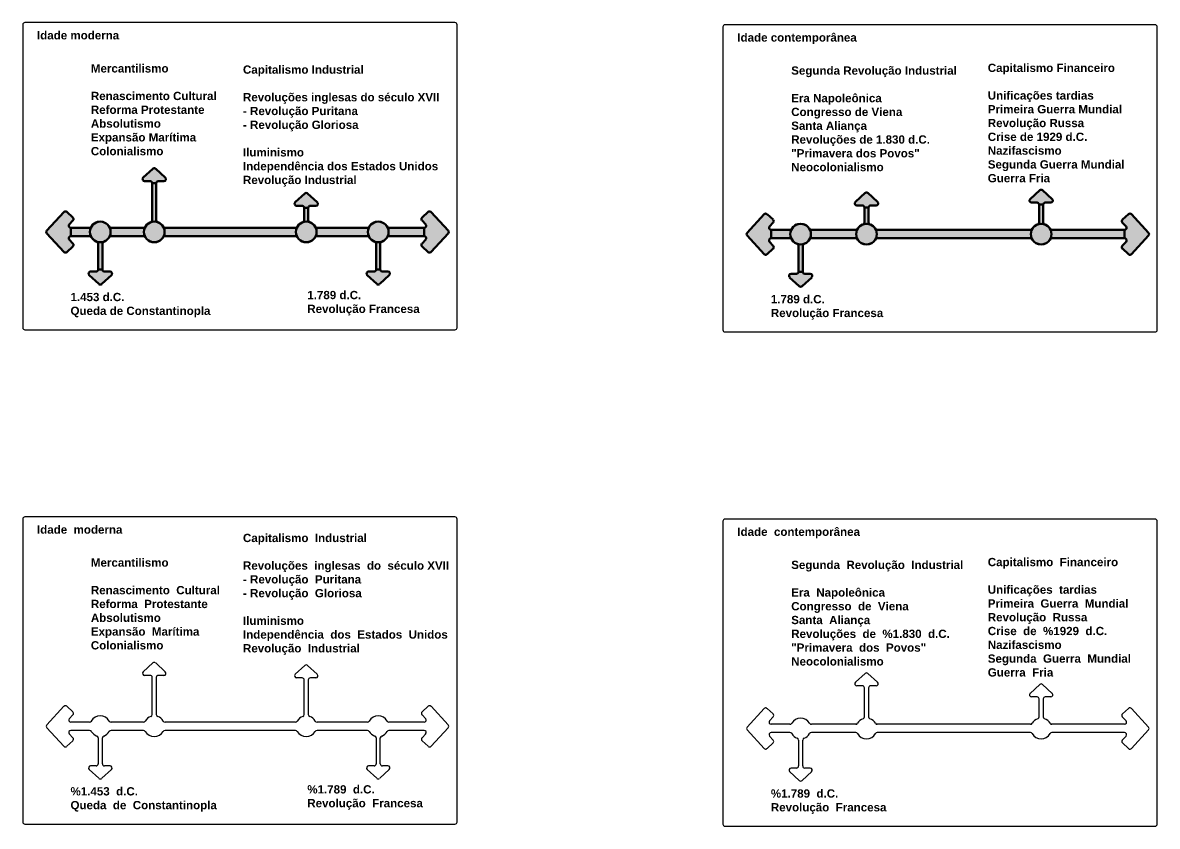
# Model space of a CAD drawing. Header units: millimetres. Extents: x 4903 to 8718, y 642 to 2401.
# Drawn here: x 7620 to 8718, y 1620 to 2397 of the extents above; entities that cross this region are included whole.
import ezdxf

# ---------------------------------------------------------------- set-up
doc = ezdxf.new("R2010")
doc.units = ezdxf.units.MM
doc.layers.add('linha espessa', color=7, linetype='Continuous', lineweight=100)
doc.styles.add('Annotative', font='arial.ttf')
doc.styles.get("Standard").update_dxf_attribs({"font": 'arial.ttf'})

msp = doc.modelspace()

# ---------------------------------------------------------------- hatches: boundary and pattern name
at = {"true_color": 0xdaa30b}
h = msp.add_hatch(color=42, dxfattribs=at)
h.dxf.hatch_style = 1
h.paths.add_polyline_path([(7686.9, 2200.1, -0.267949), (7685.2, 2199.1), (7667, 2199.1), (7667, 2191.1), (7685.2, 2191.1, -0.267949), (7686.9, 2190.1, -0.131652), (7685.5, 2195.1, -0.131652)])
h.paths.add_polyline_path([(7697.5, 2183.8, -0.317837), (7698.9, 2185.7, -0.171573), (7692.2, 2185.7, -0.317837), (7693.5, 2183.8), (7693.5, 2158.8), (7697.5, 2158.8)])
h.paths.add_polyline_path([(7737.7, 2195.1, -0.131652), (7739.1, 2200.1, -0.267949), (7737.3, 2199.1), (7705.9, 2199.1, -0.267949), (7704.2, 2200.1, -0.131652), (7705.5, 2195.1, -0.131652), (7704.2, 2190.1, -0.267949), (7705.9, 2191.1), (7737.3, 2191.1, -0.267949), (7739.1, 2190.1, -0.131652)])
h.paths.add_polyline_path([(7749.7, 2242.3), (7745.7, 2242.3), (7745.7, 2206.4, -0.317837), (7744.4, 2204.5, -0.171573), (7751, 2204.5, -0.317837), (7749.7, 2206.4)])
h.paths.add_polyline_path([(7886, 2200.1, -0.267949), (7884.3, 2199.1), (7758.1, 2199.1, -0.267949), (7756.4, 2200.1, -0.131652), (7757.7, 2195.1, -0.131652), (7756.4, 2190.1, -0.267949), (7758.1, 2191.1), (7884.3, 2191.1, -0.267949), (7886, 2190.1, -0.131652), (7884.7, 2195.1, -0.131652)])
h.paths.add_polyline_path([(7896.7, 2218.4), (7892.7, 2218.4), (7892.7, 2206.4, -0.317837), (7891.4, 2204.5, -0.171573), (7898, 2204.5, -0.317837), (7896.7, 2206.4)])
h.paths.add_polyline_path([(7955.7, 2200.1, -0.267949), (7953.9, 2199.1), (7905.1, 2199.1, -0.267949), (7903.3, 2200.1, -0.131652), (7904.7, 2195.1, -0.131652), (7903.3, 2190.1, -0.267949), (7905.1, 2191.1), (7953.9, 2191.1, -0.267949), (7955.7, 2190.1, -0.131652), (7954.3, 2195.1, -0.131652)])
h.paths.add_polyline_path([(7966.3, 2183.8, -0.317837), (7967.7, 2185.7, -0.171573), (7961, 2185.7, -0.317837), (7962.3, 2183.8), (7962.3, 2158.8), (7966.3, 2158.8)])
h.paths.add_polyline_path([(8008.7, 2199.1), (7974.7, 2199.1, -0.267949), (7973, 2200.1, -0.131652), (7974.3, 2195.1, -0.131652), (7973, 2190.1, -0.267949), (7974.7, 2191.1), (8008.7, 2191.1)])
h = msp.add_hatch(color=42, dxfattribs=at)
h.dxf.hatch_style = 1
h.paths.add_polyline_path([(8686, 2197), (8615.8, 2197, -0.267949), (8614.1, 2198, -0.131652), (8615.4, 2193, -0.131652), (8614.1, 2188, -0.267949), (8615.8, 2189), (8686, 2189)])
h.paths.add_polyline_path([(8607.4, 2221.5), (8603.4, 2221.5), (8603.4, 2204.3, -0.317837), (8602.1, 2202.4, -0.171573), (8608.8, 2202.4, -0.317837), (8607.4, 2204.3)])
h.paths.add_polyline_path([(8596.8, 2198, -0.267949), (8595, 2197), (8446.9, 2197, -0.267949), (8445.2, 2198, -0.131652), (8446.5, 2193, -0.131652), (8445.2, 2188, -0.267949), (8446.9, 2189), (8595, 2189, -0.267949), (8596.8, 2188, -0.131652), (8595.4, 2193, -0.131652)])
h.paths.add_polyline_path([(8438.5, 2218.7), (8434.5, 2218.7), (8434.5, 2204.3, -0.317837), (8433.2, 2202.4, -0.171573), (8439.8, 2202.4, -0.317837), (8438.5, 2204.3)])
h.paths.add_polyline_path([(8427.8, 2198, -0.267949), (8426.1, 2197), (8383.2, 2197, -0.267949), (8381.5, 2198, -0.131652), (8382.8, 2193, -0.131652), (8381.5, 2188, -0.267949), (8383.2, 2189), (8426.1, 2189, -0.267949), (8427.8, 2188, -0.131652), (8426.5, 2193, -0.131652)])
h.paths.add_polyline_path([(8374.8, 2181.7, -0.317837), (8376.2, 2183.5, -0.171573), (8369.5, 2183.5, -0.317837), (8370.8, 2181.7), (8370.8, 2156.7), (8374.8, 2156.7)])
h.paths.add_polyline_path([(8362.8, 2193, -0.131652), (8364.2, 2198, -0.267949), (8362.4, 2197), (8344.3, 2197), (8344.3, 2189), (8362.4, 2189, -0.267949), (8364.2, 2188, -0.131652)])
at = {"true_color": 0x093b8b}
h = msp.add_hatch(color=156, dxfattribs=at)
h.dxf.hatch_style = 1
h.paths.add_polyline_path([(7974.3, 2195.1, 1), (7954.3, 2195.1, 1)])
h.paths.add_polyline_path([(7884.7, 2195.1, 1), (7904.7, 2195.1, 1)])
h.paths.add_polyline_path([(7737.7, 2195.1, 1), (7757.7, 2195.1, 1)])
h.paths.add_polyline_path([(7685.5, 2195.1, 1), (7705.5, 2195.1, 1)])
h = msp.add_hatch(color=156, dxfattribs=at)
h.dxf.hatch_style = 1
h.paths.add_polyline_path([(8382.8, 2193, 1), (8362.8, 2193, 1)])
h.paths.add_polyline_path([(8426.5, 2193, 1), (8446.5, 2193, 1)])
h.paths.add_polyline_path([(8595.4, 2193, 1), (8615.4, 2193, 1)])
at = {"layer": 'linha espessa'}
h = msp.add_hatch(color=256, dxfattribs=at)
h.dxf.hatch_style = 1
h.paths.add_polyline_path([(8692.8, 2212.3, 0.414214), (8690, 2212.4), (8684.1, 2207, 0.414214), (8683.9, 2204.1), (8687.5, 2200.3, -0.65279), (8686, 2197), (8686, 2189, -0.65279), (8687.5, 2185.6), (8683.9, 2181.8, 0.414214), (8684.1, 2179), (8690, 2173.6, 0.414214), (8692.8, 2173.7), (8709.3, 2191.6, 0.389325), (8709.3, 2194.3)])
h.paths.add_polyline_path([(8437.9, 2232.8, 0.389325), (8435.2, 2232.8), (8425.8, 2224.2, 0.683789), (8427.2, 2220.7), (8432.5, 2220.7, -0.414214), (8434.5, 2218.7), (8438.5, 2218.7, -0.414214), (8440.5, 2220.7), (8445.8, 2220.7, 0.683789), (8447.2, 2224.2)])
h.paths.add_polyline_path([(8606.8, 2235.5, 0.389325), (8604.1, 2235.5), (8594.8, 2226.9, 0.683789), (8596.1, 2223.5), (8601.4, 2223.5, -0.414214), (8603.4, 2221.5), (8607.4, 2221.5, -0.414214), (8609.4, 2223.5), (8614.7, 2223.5, 0.683789), (8616.1, 2226.9)])
h.paths.add_polyline_path([(8383.5, 2151.2, 0.683789), (8382.1, 2154.7), (8376.8, 2154.7, -0.414214), (8374.8, 2156.7), (8370.8, 2156.7, -0.414214), (8368.8, 2154.7), (8363.5, 2154.7, 0.683789), (8362.1, 2151.2), (8371.5, 2142.6, 0.389325), (8374.2, 2142.6)])
h.paths.add_polyline_path([(8344.3, 2197, -0.65279), (8342.8, 2200.3), (8346.3, 2204.1, 0.414214), (8346.2, 2207), (8340.3, 2212.4, 0.414214), (8337.5, 2212.3), (8321, 2194.3, 0.389325), (8321, 2191.6), (8337.5, 2173.7, 0.414214), (8340.3, 2173.6), (8346.2, 2179, 0.414214), (8346.3, 2181.8), (8342.8, 2185.6, -0.65279), (8344.3, 2189)])
h.paths.add_polyline_path([(8551, 2237.9), (8687.7, 2237.9), (8687.7, 2361.8), (8551, 2361.8)], flags=9)
h.paths.add_polyline_path([(8360.9, 2248.8), (8525.5, 2248.8), (8525.5, 2359.2), (8360.9, 2359.2)], flags=9)
h.paths.add_polyline_path([(8341.1, 2108.2), (8453.9, 2108.2), (8453.9, 2138), (8341.1, 2138)], flags=9)
h.paths.add_polyline_path([(8308.8, 2374.6), (8428.3, 2374.6), (8428.3, 2391.1), (8308.8, 2391.1)], flags=9)
h = msp.add_hatch(color=256, dxfattribs=at)
h.dxf.hatch_style = 1
h.paths.add_polyline_path([(7667, 2191.1), (7667, 2199.1, -0.65279), (7665.5, 2202.4), (7669, 2206.3, 0.414214), (7668.9, 2209.1), (7663, 2214.5, 0.414214), (7660.2, 2214.4), (7643.7, 2196.4, 0.389325), (7643.7, 2193.7), (7660.2, 2175.8, 0.414214), (7663, 2175.7), (7668.9, 2181.1, 0.414214), (7669, 2183.9), (7665.5, 2187.7, -0.65279)])
h.paths.add_polyline_path([(7704.9, 2156.8), (7699.5, 2156.8, -0.414214), (7697.5, 2158.8), (7693.5, 2158.8, -0.414214), (7691.5, 2156.8), (7686.2, 2156.8, 0.683789), (7684.9, 2153.3), (7694.2, 2144.8, 0.389325), (7696.9, 2144.8), (7706.2, 2153.3, 0.683789)])
h.paths.add_polyline_path([(7758.4, 2247.8), (7749.1, 2256.3, 0.389325), (7746.4, 2256.3), (7737, 2247.8, 0.683789), (7738.4, 2244.3), (7743.7, 2244.3, -0.414214), (7745.7, 2242.3), (7749.7, 2242.3, -0.414214), (7751.7, 2244.3), (7757, 2244.3, 0.683789)])
h.paths.add_polyline_path([(7905.4, 2223.9), (7896, 2232.4, 0.389325), (7893.3, 2232.4), (7884, 2223.9, 0.683789), (7885.4, 2220.4), (7890.7, 2220.4, -0.414214), (7892.7, 2218.4), (7896.7, 2218.4, -0.414214), (7898.7, 2220.4), (7904, 2220.4, 0.683789)])
h.paths.add_polyline_path([(7975, 2153.3, 0.683789), (7973.6, 2156.8), (7968.3, 2156.8, -0.414214), (7966.3, 2158.8), (7962.3, 2158.8, -0.414214), (7960.3, 2156.8), (7955, 2156.8, 0.683789), (7953.6, 2153.3), (7963, 2144.8, 0.389325), (7965.7, 2144.8)])
h.paths.add_polyline_path([(8015.5, 2214.4, 0.414214), (8012.7, 2214.5), (8006.8, 2209.1, 0.414214), (8006.7, 2206.3), (8010.2, 2202.4, -0.65279), (8008.7, 2199.1), (8008.7, 2191.1, -0.65279), (8010.2, 2187.7), (8006.7, 2183.9, 0.414214), (8006.8, 2181.1), (8012.7, 2175.7, 0.414214), (8015.5, 2175.8), (8032, 2193.7, 0.389325), (8032, 2196.4)])

# ---------------------------------------------------------------- linework, layer by layer
for p, q in [((7737, 1769.8), (7746.4, 1778.3)), ((7749.1, 1778.3), (7758.4, 1769.8)), ((7884, 1767.4), (7893.3, 1775.9)), ((7896, 1775.9), (7905.4, 1767.4)), ((8425.8, 1759.6), (8435.2, 1768.2)), ((8437.9, 1768.2), (8447.2, 1759.6)), ((7743.7, 1766.3), (7738.4, 1766.3)), ((7745.7, 1728.4), (7745.7, 1764.3)), ((7749.7, 1764.3), (7749.7, 1728.4)), ((7757, 1766.3), (7751.7, 1766.3)), ((7890.7, 1763.9), (7885.4, 1763.9)), ((7892.7, 1728.4), (7892.7, 1761.9)), ((7896.7, 1761.9), (7896.7, 1728.4)), ((7904, 1763.9), (7898.7, 1763.9)), ((8432.5, 1756.2), (8427.2, 1756.2)), ((8445.8, 1756.2), (8440.5, 1756.2)), ((8594.8, 1748.9), (8604.1, 1757.5)), ((8606.8, 1757.5), (8616.1, 1748.9)), ((8434.5, 1726.3), (8434.5, 1754.2)), ((8438.5, 1754.2), (8438.5, 1726.3)), ((8601.4, 1745.5), (8596.1, 1745.5)), ((8614.7, 1745.5), (8609.4, 1745.5)), ((7660.2, 1736.4), (7643.7, 1718.4)), ((7668.9, 1731.1), (7663, 1736.5)), ((8006.8, 1731.1), (8012.7, 1736.5)), ((8015.5, 1736.4), (8032, 1718.4)), ((8337.5, 1734.3), (8321, 1716.3)), ((8346.2, 1729), (8340.3, 1734.4)), ((8603.4, 1726.3), (8603.4, 1743.5)), ((8607.4, 1743.5), (8607.4, 1726.3)), ((8684.1, 1729), (8690, 1734.4)), ((8692.8, 1734.3), (8709.3, 1716.3)), ((7665.5, 1724.4), (7669, 1728.3)), ((8010.2, 1724.4), (8006.7, 1728.3)), ((8342.8, 1722.3), (8346.3, 1726.2)), ((8687.5, 1722.3), (8683.9, 1726.2)), ((7643.7, 1715.7), (7660.2, 1697.8)), ((7685.2, 1721.1), (7667, 1721.1)), ((7685.2, 1713.1), (7667, 1713.1)), ((7737.3, 1721.1), (7705.9, 1721.1)), ((7737.3, 1713.1), (7705.9, 1713.1)), ((7884.3, 1721.1), (7758.1, 1721.1)), ((7884.3, 1713.1), (7758.1, 1713.1)), ((7953.9, 1721.1), (7905.1, 1721.1)), ((7953.9, 1713.1), (7905.1, 1713.1)), ((8008.7, 1721.1), (7974.7, 1721.1)), ((8008.7, 1713.1), (7974.7, 1713.1)), ((8032, 1715.7), (8015.5, 1697.8)), ((8321, 1713.6), (8337.5, 1695.7)), ((8362.4, 1719), (8344.3, 1719)), ((8426.1, 1719), (8383.2, 1719)), ((8595, 1719), (8446.9, 1719)), ((8686, 1719), (8615.8, 1719)), ((8709.3, 1713.6), (8692.8, 1695.7)), ((7663, 1697.7), (7668.9, 1703.1)), ((7669, 1705.9), (7665.5, 1709.7)), ((7693.5, 1705.8), (7693.5, 1680.8)), ((7697.5, 1680.8), (7697.5, 1705.8)), ((7962.3, 1705.8), (7962.3, 1680.8)), ((7966.3, 1680.8), (7966.3, 1705.8)), ((8006.7, 1705.9), (8010.2, 1709.7)), ((8012.7, 1697.7), (8006.8, 1703.1)), ((8340.3, 1695.6), (8346.2, 1701)), ((8346.3, 1703.8), (8342.8, 1707.6)), ((8362.4, 1711), (8344.3, 1711)), ((8370.8, 1703.7), (8370.8, 1678.7)), ((8374.8, 1678.7), (8374.8, 1703.7)), ((8426.1, 1711), (8383.2, 1711)), ((8595, 1711), (8446.9, 1711)), ((8686, 1711), (8615.8, 1711)), ((8683.9, 1703.8), (8687.5, 1707.6)), ((8690, 1695.6), (8684.1, 1701)), ((7684.9, 1675.3), (7694.2, 1666.8)), ((7691.5, 1678.8), (7686.2, 1678.8)), ((7696.9, 1666.8), (7706.2, 1675.3)), ((7704.9, 1678.8), (7699.5, 1678.8)), ((7953.6, 1675.3), (7963, 1666.8)), ((7960.3, 1678.8), (7955, 1678.8)), ((7965.7, 1666.8), (7975, 1675.3)), ((7973.6, 1678.8), (7968.3, 1678.8)), ((8362.1, 1673.2), (8371.5, 1664.7)), ((8368.8, 1676.7), (8363.5, 1676.7)), ((8374.2, 1664.7), (8383.5, 1673.2)), ((8382.1, 1676.7), (8376.8, 1676.7))]:
    msp.add_line(p, q)
for points in [[(7620.5, 2395.5), (7620.5, 2102.5, 0.414214), (7622.5, 2100.5), (8038.5, 2100.5, 0.414214), (8040.5, 2102.5), (8040.5, 2395.5, 0.414214), (8038.5, 2397.5), (7622.5, 2397.5, 0.414214)], [(8297.7, 2393.4), (8297.7, 2100.4, 0.414214), (8299.7, 2098.4), (8715.7, 2098.4, 0.414214), (8717.7, 2100.4), (8717.7, 2393.4, 0.414214), (8715.7, 2395.4), (8299.7, 2395.4, 0.414214)], [(7620.5, 1917.5), (7620.5, 1624.5, 0.414214), (7622.5, 1622.5), (8038.5, 1622.5, 0.414214), (8040.5, 1624.5), (8040.5, 1917.5, 0.414214), (8038.5, 1919.5), (7622.5, 1919.5, 0.414214)], [(8297.7, 1915.4), (8297.7, 1622.4, 0.414214), (8299.7, 1620.4), (8715.7, 1620.4, 0.414214), (8717.7, 1622.4), (8717.7, 1915.4, 0.414214), (8715.7, 1917.4), (8299.7, 1917.4, 0.414214)]]:
    msp.add_lwpolyline(points, format="xyb", close=True)
for centre, radius, start, end in [((7747.7, 1776.9), 2, 47.4556, 132.5444), ((7738.4, 1768.3), 2, 132.5444, 270), ((7757, 1768.3), 2, 270, 47.4556), ((7885.4, 1765.9), 2, 132.5444, 270), ((7894.7, 1774.4), 2, 47.4556, 132.5444), ((7904, 1765.9), 2, 270, 47.4556), ((8436.5, 1766.7), 2, 47.4556, 132.5444), ((7743.7, 1764.3), 2, 0, 90), ((7751.7, 1764.3), 2, 90, 180), ((7890.7, 1761.9), 2, 0, 90), ((7898.7, 1761.9), 2, 90, 180), ((8427.2, 1758.2), 2, 132.5444, 270), ((8432.5, 1754.2), 2, 0, 90), ((8440.5, 1754.2), 2, 90, 180), ((8445.8, 1758.2), 2, 270, 47.4556), ((8605.4, 1756), 2, 47.4556, 132.5444), ((8596.1, 1747.5), 2, 132.5444, 270), ((8601.4, 1743.5), 2, 0, 90), ((8609.4, 1743.5), 2, 90, 180), ((8614.7, 1747.5), 2, 270, 47.4556), ((7661.7, 1735), 2, 47.4556, 137.4556), ((8014, 1735), 2, 42.5444, 132.5444), ((8338.9, 1732.9), 2, 47.4556, 137.4556), ((8691.3, 1732.9), 2, 42.5444, 132.5444), ((7667, 1723.1), 2, 137.4556, 270), ((7667.6, 1729.6), 2, 317.4556, 47.4556), ((7695.5, 1717.1), 10, 30, 150), ((7747.7, 1717.1), 10, 109.4712, 150), ((7743.7, 1728.4), 2, 289.4712, 0), ((7751.7, 1728.4), 2, 180, 250.5288), ((7747.7, 1717.1), 10, 30, 70.5288), ((7894.7, 1717.1), 10, 109.4712, 150), ((7890.7, 1728.4), 2, 289.4712, 0), ((7898.7, 1728.4), 2, 180, 250.5288), ((7894.7, 1717.1), 10, 30, 70.5288), ((7964.3, 1717.1), 10, 30, 150), ((8008.1, 1729.6), 2, 132.5444, 222.5444), ((8008.7, 1723.1), 2, 270, 42.5444), ((8344.8, 1727.5), 2, 317.4556, 47.4556), ((8372.8, 1715), 10, 30, 150), ((8436.5, 1715), 10, 109.4712, 150), ((8432.5, 1726.3), 2, 289.4712, 0), ((8440.5, 1726.3), 2, 180, 250.5288), ((8436.5, 1715), 10, 30, 70.5288), ((8605.4, 1715), 10, 109.4712, 150), ((8601.4, 1726.3), 2, 289.4712, 0), ((8609.4, 1726.3), 2, 180, 250.5288), ((8605.4, 1715), 10, 30, 70.5288), ((8685.4, 1727.5), 2, 132.5444, 222.5444), ((7645.2, 1717.1), 2, 137.4556, 222.5444), ((7667, 1711.1), 2, 90, 222.5444), ((7685.2, 1723.1), 2, 270, 330), ((7685.2, 1711.1), 2, 30, 90), ((7695.5, 1717.1), 10, 210, 250.5288), ((7695.5, 1717.1), 10, 289.4712, 330), ((7705.9, 1723.1), 2, 210, 270), ((7705.9, 1711.1), 2, 90, 150), ((7737.3, 1723.1), 2, 270, 330), ((7737.3, 1711.1), 2, 30, 90), ((7747.7, 1717.1), 10, 210, 330), ((7758.1, 1723.1), 2, 210, 270), ((7758.1, 1711.1), 2, 90, 150), ((7884.3, 1723.1), 2, 270, 330), ((7884.3, 1711.1), 2, 30, 90), ((7894.7, 1717.1), 10, 210, 330), ((7905.1, 1723.1), 2, 210, 270), ((7905.1, 1711.1), 2, 90, 150), ((7953.9, 1723.1), 2, 270, 330), ((7953.9, 1711.1), 2, 30, 90), ((7964.3, 1717.1), 10, 210, 250.5288), ((7964.3, 1717.1), 10, 289.4712, 330), ((7974.7, 1723.1), 2, 210, 270), ((7974.7, 1711.1), 2, 90, 150), ((8008.7, 1711.1), 2, 317.4556, 90), ((8030.5, 1717.1), 2, 317.4556, 42.5444), ((8322.5, 1715), 2, 137.4556, 222.5444), ((8344.3, 1721), 2, 137.4556, 270), ((8362.4, 1721), 2, 270, 330), ((8383.2, 1721), 2, 210, 270), ((8426.1, 1721), 2, 270, 330), ((8446.9, 1721), 2, 210, 270), ((8595, 1721), 2, 270, 330), ((8615.8, 1721), 2, 210, 270), ((8686, 1721), 2, 270, 42.5444), ((8707.8, 1715), 2, 317.4556, 42.5444), ((7667.6, 1704.6), 2, 312.5444, 42.5444), ((7691.5, 1705.8), 2, 0, 70.5288), ((7699.5, 1705.8), 2, 109.4712, 180), ((7960.3, 1705.8), 2, 0, 70.5288), ((7968.3, 1705.8), 2, 109.4712, 180), ((8008.1, 1704.6), 2, 137.4556, 227.4556), ((8344.3, 1709), 2, 90, 222.5444), ((8344.8, 1702.4), 2, 312.5444, 42.5444), ((8362.4, 1709), 2, 30, 90), ((8372.8, 1715), 10, 210, 250.5288), ((8368.8, 1703.7), 2, 0, 70.5288), ((8376.8, 1703.7), 2, 109.4712, 180), ((8372.8, 1715), 10, 289.4712, 330), ((8383.2, 1709), 2, 90, 150), ((8426.1, 1709), 2, 30, 90), ((8436.5, 1715), 10, 210, 330), ((8446.9, 1709), 2, 90, 150), ((8595, 1709), 2, 30, 90), ((8605.4, 1715), 10, 210, 330), ((8615.8, 1709), 2, 90, 150), ((8685.4, 1702.4), 2, 137.4556, 227.4556), ((8686, 1709), 2, 317.4556, 90), ((7661.7, 1699.1), 2, 222.5444, 312.5444), ((8014, 1699.1), 2, 227.4556, 317.4556), ((8338.9, 1697), 2, 222.5444, 312.5444), ((8691.3, 1697), 2, 227.4556, 317.4556), ((7691.5, 1680.8), 2, 270, 0), ((7699.5, 1680.8), 2, 180, 270), ((7960.3, 1680.8), 2, 270, 0), ((7968.3, 1680.8), 2, 180, 270), ((7686.2, 1676.8), 2, 90, 227.4556), ((7704.9, 1676.8), 2, 312.5444, 90), ((7955, 1676.8), 2, 90, 227.4556), ((7973.6, 1676.8), 2, 312.5444, 90), ((8363.5, 1674.7), 2, 90, 227.4556), ((8368.8, 1678.7), 2, 270, 0), ((8376.8, 1678.7), 2, 180, 270), ((8382.1, 1674.7), 2, 312.5444, 90), ((7695.5, 1668.2), 2, 227.4556, 312.5444), ((7964.3, 1668.2), 2, 227.4556, 312.5444), ((8372.8, 1666.1), 2, 227.4556, 312.5444)]:
    msp.add_arc(centre, radius, start, end)
for p, q in [((7737, 2247.8), (7746.4, 2256.3)), ((7749.1, 2256.3), (7758.4, 2247.8)), ((7743.7, 2244.3), (7738.4, 2244.3)), ((7745.7, 2206.4), (7745.7, 2242.3)), ((7745.7, 2242.3), (7749.7, 2242.3)), ((7749.7, 2242.3), (7749.7, 2206.4)), ((7757, 2244.3), (7751.7, 2244.3)), ((7884, 2223.9), (7893.3, 2232.4)), ((7896, 2232.4), (7905.4, 2223.9)), ((8425.8, 2224.2), (8435.2, 2232.8)), ((8437.9, 2232.8), (8447.2, 2224.2)), ((8594.8, 2226.9), (8604.1, 2235.5)), ((8606.8, 2235.5), (8616.1, 2226.9)), ((7890.7, 2220.4), (7885.4, 2220.4)), ((7892.7, 2206.4), (7892.7, 2218.4)), ((7892.7, 2218.4), (7896.7, 2218.4)), ((7896.7, 2218.4), (7896.7, 2206.4)), ((7904, 2220.4), (7898.7, 2220.4)), ((8432.5, 2220.7), (8427.2, 2220.7)), ((8434.5, 2204.3), (8434.5, 2218.7)), ((8434.5, 2218.7), (8438.5, 2218.7)), ((8438.5, 2218.7), (8438.5, 2204.3)), ((8445.8, 2220.7), (8440.5, 2220.7)), ((8601.4, 2223.5), (8596.1, 2223.5)), ((8603.4, 2204.3), (8603.4, 2221.5)), ((8603.4, 2221.5), (8607.4, 2221.5)), ((8607.4, 2221.5), (8607.4, 2204.3)), ((8614.7, 2223.5), (8609.4, 2223.5)), ((7660.2, 2214.4), (7643.7, 2196.4)), ((7668.9, 2209.1), (7663, 2214.5)), ((7665.5, 2202.4), (7669, 2206.3)), ((8010.2, 2202.4), (8006.7, 2206.3)), ((8006.8, 2209.1), (8012.7, 2214.5)), ((8015.5, 2214.4), (8032, 2196.4)), ((8337.5, 2212.3), (8321, 2194.3)), ((8346.2, 2207), (8340.3, 2212.4)), ((8684.1, 2207), (8690, 2212.4)), ((8692.8, 2212.3), (8709.3, 2194.3)), ((7685.2, 2199.1), (7667, 2199.1)), ((7667, 2199.1), (7667, 2191.1)), ((7737.3, 2199.1), (7705.9, 2199.1)), ((7884.3, 2199.1), (7758.1, 2199.1)), ((7953.9, 2199.1), (7905.1, 2199.1)), ((8008.7, 2199.1), (7974.7, 2199.1)), ((8008.7, 2199.1), (8008.7, 2191.1)), ((8342.8, 2200.3), (8346.3, 2204.1)), ((8362.4, 2197), (8344.3, 2197)), ((8344.3, 2197), (8344.3, 2189)), ((8426.1, 2197), (8383.2, 2197)), ((8595, 2197), (8446.9, 2197)), ((8686, 2197), (8615.8, 2197)), ((8687.5, 2200.3), (8683.9, 2204.1)), ((8686, 2197), (8686, 2189)), ((7643.7, 2193.7), (7660.2, 2175.8)), ((7669, 2183.9), (7665.5, 2187.7)), ((7685.2, 2191.1), (7667, 2191.1)), ((7693.5, 2183.8), (7693.5, 2158.8)), ((7697.5, 2158.8), (7697.5, 2183.8)), ((7737.3, 2191.1), (7705.9, 2191.1)), ((7884.3, 2191.1), (7758.1, 2191.1)), ((7953.9, 2191.1), (7905.1, 2191.1)), ((7962.3, 2183.8), (7962.3, 2158.8)), ((7966.3, 2158.8), (7966.3, 2183.8)), ((8008.7, 2191.1), (7974.7, 2191.1)), ((8006.7, 2183.9), (8010.2, 2187.7)), ((8032, 2193.7), (8015.5, 2175.8)), ((8321, 2191.6), (8337.5, 2173.7)), ((8346.3, 2181.8), (8342.8, 2185.6)), ((8362.4, 2189), (8344.3, 2189)), ((8426.1, 2189), (8383.2, 2189)), ((8595, 2189), (8446.9, 2189)), ((8686, 2189), (8615.8, 2189)), ((8683.9, 2181.8), (8687.5, 2185.6)), ((8709.3, 2191.6), (8692.8, 2173.7)), ((7663, 2175.7), (7668.9, 2181.1)), ((8012.7, 2175.7), (8006.8, 2181.1)), ((8340.3, 2173.6), (8346.2, 2179)), ((8370.8, 2181.7), (8370.8, 2156.7)), ((8374.8, 2156.7), (8374.8, 2181.7)), ((8690, 2173.6), (8684.1, 2179)), ((7684.9, 2153.3), (7694.2, 2144.8)), ((7691.5, 2156.8), (7686.2, 2156.8)), ((7693.5, 2158.8), (7697.5, 2158.8)), ((7696.9, 2144.8), (7706.2, 2153.3)), ((7704.9, 2156.8), (7699.5, 2156.8)), ((7953.6, 2153.3), (7963, 2144.8)), ((7960.3, 2156.8), (7955, 2156.8)), ((7962.3, 2158.8), (7966.3, 2158.8)), ((7965.7, 2144.8), (7975, 2153.3)), ((7973.6, 2156.8), (7968.3, 2156.8)), ((8362.1, 2151.2), (8371.5, 2142.6)), ((8368.8, 2154.7), (8363.5, 2154.7)), ((8370.8, 2156.7), (8374.8, 2156.7)), ((8374.2, 2142.6), (8383.5, 2151.2)), ((8382.1, 2154.7), (8376.8, 2154.7))]:
    msp.add_line(p, q, dxfattribs=at)
for centre in [(7695.5, 2195.1), (7747.7, 2195.1), (7894.7, 2195.1), (7964.3, 2195.1), (8372.8, 2193), (8436.5, 2193), (8605.4, 2193)]:
    msp.add_circle(centre, 10, dxfattribs=at)
for centre, radius, start, end in [((7747.7, 2254.8), 2, 47.4556, 132.5444), ((7738.4, 2246.3), 2, 132.5444, 270), ((7743.7, 2242.3), 2, 0, 90), ((7751.7, 2242.3), 2, 90, 180), ((7757, 2246.3), 2, 270, 47.4556), ((7894.7, 2230.9), 2, 47.4556, 132.5444), ((8436.5, 2231.3), 2, 47.4556, 132.5444), ((8605.4, 2234), 2, 47.4556, 132.5444), ((7885.4, 2222.4), 2, 132.5444, 270), ((7890.7, 2218.4), 2, 0, 90), ((7898.7, 2218.4), 2, 90, 180), ((7904, 2222.4), 2, 270, 47.4556), ((8427.2, 2222.7), 2, 132.5444, 270), ((8432.5, 2218.7), 2, 0, 90), ((8440.5, 2218.7), 2, 90, 180), ((8445.8, 2222.7), 2, 270, 47.4556), ((8596.1, 2225.5), 2, 132.5444, 270), ((8601.4, 2221.5), 2, 0, 90), ((8609.4, 2221.5), 2, 90, 180), ((8614.7, 2225.5), 2, 270, 47.4556), ((7661.7, 2213), 2, 47.4556, 137.4556), ((7667.6, 2207.6), 2, 317.4556, 47.4556), ((7743.7, 2206.4), 2, 289.4712, 0), ((7751.7, 2206.4), 2, 180, 250.5288), ((7890.7, 2206.4), 2, 289.4712, 0), ((7898.7, 2206.4), 2, 180, 250.5288), ((8008.1, 2207.6), 2, 132.5444, 222.5444), ((8014, 2213), 2, 42.5444, 132.5444), ((8338.9, 2210.9), 2, 47.4556, 137.4556), ((8344.8, 2205.5), 2, 317.4556, 47.4556), ((8685.4, 2205.5), 2, 132.5444, 222.5444), ((8691.3, 2210.9), 2, 42.5444, 132.5444), ((7645.2, 2195.1), 2, 137.4556, 222.5444), ((7667, 2201.1), 2, 137.4556, 270), ((7685.2, 2201.1), 2, 270, 330), ((7695.5, 2195.1), 10, 30, 150), ((7705.9, 2201.1), 2, 210, 270), ((7737.3, 2201.1), 2, 270, 330), ((7747.7, 2195.1), 10, 109.4712, 150), ((7747.7, 2195.1), 10, 30, 70.5288), ((7758.1, 2201.1), 2, 210, 270), ((7884.3, 2201.1), 2, 270, 330), ((7894.7, 2195.1), 10, 109.4712, 150), ((7894.7, 2195.1), 10, 30, 70.5288), ((7905.1, 2201.1), 2, 210, 270), ((7953.9, 2201.1), 2, 270, 330), ((7964.3, 2195.1), 10, 30, 150), ((7974.7, 2201.1), 2, 210, 270), ((8008.7, 2201.1), 2, 270, 42.5444), ((8030.5, 2195.1), 2, 317.4556, 42.5444), ((8344.3, 2199), 2, 137.4556, 270), ((8362.4, 2199), 2, 270, 330), ((8372.8, 2193), 10, 30, 150), ((8383.2, 2199), 2, 210, 270), ((8426.1, 2199), 2, 270, 330), ((8436.5, 2193), 10, 109.4712, 150), ((8432.5, 2204.3), 2, 289.4712, 0), ((8440.5, 2204.3), 2, 180, 250.5288), ((8436.5, 2193), 10, 30, 70.5288), ((8446.9, 2199), 2, 210, 270), ((8595, 2199), 2, 270, 330), ((8605.4, 2193), 10, 109.4712, 150), ((8601.4, 2204.3), 2, 289.4712, 0), ((8609.4, 2204.3), 2, 180, 250.5288), ((8605.4, 2193), 10, 30, 70.5288), ((8615.8, 2199), 2, 210, 270), ((8686, 2199), 2, 270, 42.5444), ((7667, 2189.1), 2, 90, 222.5444), ((7667.6, 2182.5), 2, 312.5444, 42.5444), ((7685.2, 2189.1), 2, 30, 90), ((7695.5, 2195.1), 10, 210, 250.5288), ((7691.5, 2183.8), 2, 0, 70.5288), ((7699.5, 2183.8), 2, 109.4712, 180), ((7695.5, 2195.1), 10, 289.4712, 330), ((7705.9, 2189.1), 2, 90, 150), ((7737.3, 2189.1), 2, 30, 90), ((7747.7, 2195.1), 10, 210, 330), ((7758.1, 2189.1), 2, 90, 150), ((7884.3, 2189.1), 2, 30, 90), ((7894.7, 2195.1), 10, 210, 330), ((7905.1, 2189.1), 2, 90, 150), ((7953.9, 2189.1), 2, 30, 90), ((7964.3, 2195.1), 10, 210, 250.5288), ((7960.3, 2183.8), 2, 0, 70.5288), ((7968.3, 2183.8), 2, 109.4712, 180), ((7964.3, 2195.1), 10, 289.4712, 330), ((7974.7, 2189.1), 2, 90, 150), ((8008.1, 2182.5), 2, 137.4556, 227.4556), ((8008.7, 2189.1), 2, 317.4556, 90), ((8322.5, 2193), 2, 137.4556, 222.5444), ((8344.3, 2187), 2, 90, 222.5444), ((8362.4, 2187), 2, 30, 90), ((8372.8, 2193), 10, 210, 250.5288), ((8372.8, 2193), 10, 289.4712, 330), ((8383.2, 2187), 2, 90, 150), ((8426.1, 2187), 2, 30, 90), ((8436.5, 2193), 10, 210, 330), ((8446.9, 2187), 2, 90, 150), ((8595, 2187), 2, 30, 90), ((8605.4, 2193), 10, 210, 330), ((8615.8, 2187), 2, 90, 150), ((8686, 2187), 2, 317.4556, 90), ((8707.8, 2193), 2, 317.4556, 42.5444), ((7661.7, 2177.1), 2, 222.5444, 312.5444), ((8014, 2177.1), 2, 227.4556, 317.4556), ((8338.9, 2175), 2, 222.5444, 312.5444), ((8344.8, 2180.4), 2, 312.5444, 42.5444), ((8368.8, 2181.7), 2, 0, 70.5288), ((8376.8, 2181.7), 2, 109.4712, 180), ((8685.4, 2180.4), 2, 137.4556, 227.4556), ((8691.3, 2175), 2, 227.4556, 317.4556), ((7686.2, 2154.8), 2, 90, 227.4556), ((7691.5, 2158.8), 2, 270, 0), ((7699.5, 2158.8), 2, 180, 270), ((7704.9, 2154.8), 2, 312.5444, 90), ((7955, 2154.8), 2, 90, 227.4556), ((7960.3, 2158.8), 2, 270, 0), ((7968.3, 2158.8), 2, 180, 270), ((7973.6, 2154.8), 2, 312.5444, 90), ((8363.5, 2152.7), 2, 90, 227.4556), ((8368.8, 2156.7), 2, 270, 0), ((8376.8, 2156.7), 2, 180, 270), ((8382.1, 2152.7), 2, 312.5444, 90), ((7695.5, 2146.2), 2, 227.4556, 312.5444), ((7964.3, 2146.2), 2, 227.4556, 312.5444), ((8372.8, 2144.1), 2, 227.4556, 312.5444)]:
    msp.add_arc(centre, radius, start, end, dxfattribs=at)

# ---------------------------------------------------------------- texts
at = {"char_height": 8, "attachment_point": 1}
for s, insert in [('{\\fArial|b1|i0|c0|p34;Idade moderna}', (7634.3, 2389.3)), ('{\\fArial|b1|i0|c0|p34;Idade contemporânea}', (8311.6, 2387.2)), ('{\\fArial|b1|i0|c0|p34;Idade  moderna}', (7634.3, 1911.3)), ('{\\fArial|b1|i0|c0|p34;Idade  contemporânea}', (8311.6, 1909.2))]:
    msp.add_mtext_dynamic_manual_height_columns(s, width=428.691, gutter_width=12.5, heights=[0], dxfattribs=dict(at, insert=insert))
at = {"char_height": 8, "attachment_point": 1, "style": 'Annotative'}
for s, width, insert in [('{\\fArial|b1|i0|c0|p34;Mercantilismo \\P\\PRenascimento Cultural\\PReforma Protestante\\PAbsolutismo\\PExpansão Marítima\\PColonialismo}', 266.501, (7686.4, 2357.3)), ('{\\fArial|b1|i0|c0|p34;Capitalismo Industrial\\P\\PRevoluções inglesas do século XVII\\P- Revolução Puritana\\P- Revolução Gloriosa\\P\\PIluminismo\\PIndependência dos Estados Unidos\\PRevolução Industrial}', 222.241, (7833.5, 2356.1)), ('{\\fArial|b1|i0|c0|p34;Segunda Revolução Industrial\\P\\PEra Napoleônica\\PCongresso de Viena\\PSanta Aliança\\PRevoluções de 1.830 d.C.\\P"Primavera dos Povos"\\PNeocolonialismo}', 266.501, (8363.7, 2355.2)), ('{\\fArial|b1|i0|c0|p34;Capitalismo Financeiro\\P\\PUnificações tardias\\PPrimeira Guerra Mundial\\PRevolução Russa\\PCrise de 1929 d.C.\\PNazifascismo\\PSegunda Guerra Mundial\\PGuerra Fria}', 222.241, (8553.8, 2357.8)), ('{\\fArial|b1|i0|c0|p34;1.453 d.C.\\PQueda de Constantinopla}', 150.467, (7666.7, 2136.2)), ('{\\fArial|b1|i0|c0|p34;1.789 d.C.\\PRevolução Francesa}', 150.467, (7895.7, 2138.1)), ('{\\fArial|b1|i0|c0|p34;1.789 d.C.\\PRevolução Francesa}', 150.467, (8344, 2134.1)), ('{\\fArial|b1|i0|c0|p34;Capitalismo  Industrial\\P\\PRevoluções  inglesas  do  século XVII\\P- Revolução  Puritana\\P- Revolução  Gloriosa\\P\\PIluminismo\\PIndependência  dos  Estados  Unidos\\PRevolução  Industrial}', 222.241, (7833.5, 1903.2)), ('{\\fArial|b1|i0|c0|p34;Mercantilismo \\P\\PRenascimento  Cultural\\PReforma  Protestante\\PAbsolutismo\\PExpansão  Marítima\\PColonialismo}', 266.501, (7686.4, 1879.4)), ('{\\fArial|b1|i0|c0|p34;Segunda  Revolução  Industrial\\P\\PEra  Napoleônica\\PCongresso  de  Viena\\PSanta  Aliança\\PRevoluções  de  %1.830  d.C.\\P"Primavera  dos  Povos"\\PNeocolonialismo}', 266.501, (8363.7, 1877.2)), ('{\\fArial|b1|i0|c0|p34;Capitalismo  Financeiro\\P\\PUnificações  tardias\\PPrimeira  Guerra  Mundial\\PRevolução  Russa\\PCrise  de  %1929  d.C.\\PNazifascismo\\PSegunda  Guerra  Mundial\\PGuerra  Fria}', 222.241, (8553.8, 1879.9)), ('{\\fArial|b1|i0|c0|p34;%1.453  d.C.\\PQueda  de  Constantinopla}', 150.467, (7666.7, 1658.2)), ('{\\fArial|b1|i0|c0|p34;%1.789  d.C.\\PRevolução  Francesa}', 150.467, (7895.7, 1660.1)), ('{\\fArial|b1|i0|c0|p34;%1.789  d.C.\\PRevolução  Francesa}', 150.467, (8344, 1656.1))]:
    msp.add_mtext_dynamic_manual_height_columns(s, width=width, gutter_width=125, heights=[0], dxfattribs=dict(at, insert=insert))

doc.saveas('drawing.dxf')
